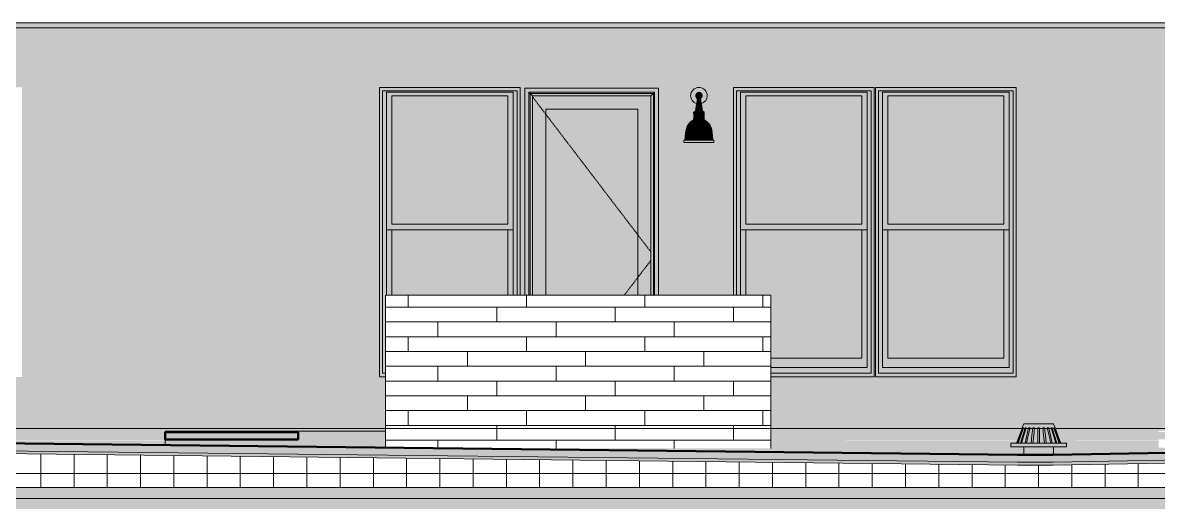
# Model space of a CAD drawing. Header units: inches. Extents: x 1701 to 6949, y -252 to 585.
# Drawn here: x 2176.9 to 2484.2, y -20 to 109.7 of the extents above; entities that cross this region are included whole.
import ezdxf

# ---------------------------------------------------------------- set-up
doc = ezdxf.new("R2010")
doc.units = ezdxf.units.IN
doc.header["$MEASUREMENT"] = 0
doc.linetypes.add('Dash 1_16_', pattern=[0.125, 0.0625, -0.0625])
doc.linetypes.add('Grid Line 1_2_', pattern=[0.875, 0.5, -0.125, 0.125, -0.125])
for name, color, linetype, lineweight in [('0-1', 7, 'Continuous', 5), ('A-CLNG-1', 13, 'Continuous', 5), ('A-CLNG-3', 13, 'Continuous', 9), ('A-DOOR-6', 31, 'Continuous', 9), ('A-DOOR-7', 31, 'Dash 1_16_', 9), ('A-DOOR-FRAM', 31, 'Continuous', 9), ('A-DOOR-GLAZ', 31, 'Continuous', 9), ('A-FLOR', 192, 'Continuous', 13), ('A-FLOR-1', 192, 'Continuous', 5), ('A-FLOR-2', 192, 'Continuous', 50), ('A-FLOR-3', 192, 'Continuous', 9), ('A-FLOR-LEVL-1', 51, 'Grid Line 1_2_', 9), ('A-FLOR-MCUT', 51, 'Continuous', 13), ('A-FLOR-PATT-1', 8, 'Continuous', 9), ('A-GLAZ-1', 151, 'Continuous', 9), ('A-WALL-7', 113, 'Continuous', 9), ('A-WALL-PATT-3', 111, 'Continuous', 9), ('E-LITE-EQPM', 33, 'Continuous', 9), ('M-EQPM', 50, 'Continuous', 9)]:
    doc.layers.add(name, color=color, linetype=linetype, lineweight=lineweight)

# ---------------------------------------------------------------- blocks, each defined once
blk = doc.blocks.new('CTR - 1st Phase -Stairs _ Elevators_rvt-1-SECTION _ CENTER LOOKING WEST')
at = {"layer": 'A-FLOR-LEVL-1'}
blk.add_line((1830.2, 0), (4168.71, 0), dxfattribs=at)
blk = doc.blocks.new('Door-Inswing-Andersen-400_Series-Single - 3_ 0-1_8_ x custom height - _1st _ 2nd floor-2652208-SECTION _ CENTER LOOKING WEST')
at = {"layer": 'A-DOOR-FRAM'}
for points in [[(3331.29, 36), (3331.33, 90.97), (3365.35, 90.97), (3365.35, 36), (3366.39, 36), (3366.39, 92), (3330.26, 92), (3330.26, 36), (3331.01, 36)], [(3365.01, 90.62), (3365.35, 90.97), (3331.29, 90.97), (3331.64, 90.62), (3364.91, 90.62)], [(3331.29, 36), (3331.64, 36), (3331.64, 90.62), (3331.29, 90.97), (3331.29, 42)], [(3360.11, 89.94), (3364.32, 89.94), (3365.01, 90.62), (3331.64, 90.62), (3332.32, 89.94), (3341.2, 89.94)], [(3332.32, 36), (3332.32, 89.94), (3331.64, 90.62), (3331.64, 36), (3331.75, 36)], [(3332.32, 36), (3335.89, 36), (3335.89, 86.37), (3360.76, 86.37), (3360.76, 36), (3364.32, 36), (3364.32, 89.94), (3332.32, 89.94), (3332.32, 42)], [(3365.01, 36), (3365.01, 90.62), (3364.32, 89.94), (3364.32, 36), (3364.9, 36)], [(3365.01, 36), (3365.35, 36), (3365.35, 90.97), (3365.01, 90.62), (3365.01, 42)]]:
    blk.add_hatch(color=256, dxfattribs=at).paths.add_polyline_path(points, flags=0)
at = {"layer": 'A-DOOR-GLAZ'}
blk.add_hatch(color=256, dxfattribs=at).paths.add_polyline_path([(3335.89, 36), (3360.76, 36), (3360.76, 86.37), (3335.89, 86.37), (3335.89, 42)], flags=0)
at = {"layer": 'A-DOOR-7'}
for p, q in [((3364.32, 47.74), (3332.32, 89.67)), ((3364.32, 45.45), (3357.11, 36))]:
    blk.add_line(p, q, dxfattribs=at)
at = {"layer": 'A-DOOR-FRAM'}
for p, q in [((3366.39, 92), (3330.26, 92)), ((3330.26, 92), (3330.26, 36)), ((3366.39, 92), (3330.26, 92)), ((3330.26, 92), (3330.26, 36)), ((3331.29, 36), (3331.29, 90.97)), ((3331.29, 90.97), (3365.35, 90.97)), ((3331.29, 36), (3331.29, 90.97)), ((3331.29, 90.97), (3365.35, 90.97)), ((3331.29, 90.97), (3331.64, 90.62)), ((3331.64, 90.62), (3332.32, 89.94)), ((3365.01, 90.62), (3331.64, 90.62)), ((3331.64, 90.62), (3331.64, 36)), ((3364.32, 89.94), (3332.32, 89.94)), ((3332.32, 89.94), (3332.32, 36)), ((3365.01, 90.62), (3364.32, 89.94)), ((3364.32, 36), (3364.32, 89.94)), ((3365.35, 90.97), (3365.01, 90.62)), ((3365.01, 36), (3365.01, 90.62)), ((3365.35, 36), (3365.35, 90.97)), ((3365.35, 36), (3365.35, 90.97)), ((3366.39, 36), (3366.39, 92)), ((3366.39, 36), (3366.39, 92)), ((3335.89, 86.37), (3360.76, 86.37)), ((3335.89, 36), (3335.89, 86.37)), ((3360.76, 86.37), (3360.76, 36))]:
    blk.add_line(p, q, dxfattribs=at)
blk = doc.blocks.new('Window-Double_Hung-Andersen-400_Series-Tilt_Wash - 1st Floor-V28-SECTION _ CENTER LOOKING WEST')
at = {"layer": 'A-GLAZ-1'}
for points in [[(2274.19, 13.94), (2275.12, 13.94), (2275.12, 36), (2275.37, 36), (2275.37, 91), (2309.65, 91), (2309.65, 36), (2311.52, 36), (2311.52, 92.25), (2273.5, 92.25), (2273.5, 13.94)], [(2308.21, 55.25), (2308.21, 90), (2276.81, 90), (2276.81, 55.25), (2295.59, 55.25)], [(2289.46, 36), (2308.21, 36), (2308.21, 53.75), (2276.81, 53.75), (2276.81, 36)]]:
    blk.add_hatch(color=256, dxfattribs=at).paths.add_polyline_path(points, flags=0)
h = blk.add_hatch(color=256, dxfattribs=at)
h.paths.add_polyline_path([(2308.21, 53.75), (2309.65, 53.77), (2309.65, 91), (2275.37, 90.99), (2275.37, 53.75), (2308.13, 53.75)], flags=0)
h.paths.add_polyline_path([(2295.59, 55.25), (2276.81, 55.25), (2276.81, 90), (2308.21, 90), (2308.21, 55.25)], flags=0)
h = blk.add_hatch(color=256, dxfattribs=at)
h.paths.add_polyline_path([(2308.21, 36), (2309.65, 36), (2309.65, 53.75), (2308.21, 53.75), (2308.21, 42)], flags=0)
h.paths.add_polyline_path([(2276.81, 36), (2276.81, 53.75), (2275.37, 53.75), (2275.37, 36), (2275.89, 36)], flags=0)
for p, q in [((2311.52, 92.25), (2273.5, 92.25)), ((2273.5, 92.25), (2273.5, 13.94)), ((2273.5, 13.94), (2273.5, 92.25)), ((2311.52, 92.25), (2273.5, 92.25)), ((2311.52, 36), (2311.52, 92.25)), ((2311.52, 36), (2311.52, 92.25)), ((2274.31, 91.31), (2274.31, 14.97)), ((2274.31, 91.31), (2310.71, 91.31)), ((2275.37, 36), (2275.37, 91)), ((2275.37, 91), (2309.65, 91)), ((2276.81, 55.25), (2276.81, 90)), ((2276.81, 90), (2308.21, 90)), ((2308.21, 90), (2308.21, 55.25)), ((2309.65, 91), (2309.65, 36)), ((2310.71, 91.31), (2310.71, 36)), ((2275.37, 53.75), (2309.65, 53.75)), ((2308.21, 55.25), (2276.81, 55.25)), ((2276.81, 36), (2276.81, 53.75)), ((2308.21, 53.75), (2308.21, 36)), ((2273.5, 13.94), (2275.12, 13.94)), ((2273.5, 13.94), (2275.12, 13.94)), ((2275.12, 14.97), (2274.31, 14.97))]:
    blk.add_line(p, q, dxfattribs=at)
blk = doc.blocks.new('Window-Double_Hung-Andersen-400_Series-Tilt_Wash - 1st Floor-V30-SECTION _ CENTER LOOKING WEST')
at = {"layer": 'A-GLAZ-1'}
for points in [[(2396.14, 13.94), (2407.34, 13.94), (2407.34, 92.25), (2369.31, 92.25), (2369.31, 36), (2371.19, 36), (2371.19, 91), (2405.46, 91), (2405.46, 16.44), (2379.37, 16.4), (2379.38, 13.94)], [(2396.14, 55.25), (2404.02, 55.25), (2404.02, 90), (2372.62, 90), (2372.62, 55.25)], [(2379.37, 19), (2404.02, 19), (2404.02, 53.75), (2372.62, 53.75), (2372.62, 36), (2379.37, 36), (2379.37, 24.48)]]:
    blk.add_hatch(color=256, dxfattribs=at).paths.add_polyline_path(points, flags=0)
h = blk.add_hatch(color=256, dxfattribs=at)
h.paths.add_polyline_path([(2403.94, 53.75), (2405.46, 53.77), (2405.46, 91), (2371.19, 90.99), (2371.19, 53.75), (2396.14, 53.75)], flags=0)
h.paths.add_polyline_path([(2372.62, 55.25), (2372.62, 90), (2404.02, 90), (2404.02, 55.25), (2396.14, 55.25)], flags=0)
h = blk.add_hatch(color=256, dxfattribs=at)
h.paths.add_polyline_path([(2405.46, 16.44), (2405.46, 53.75), (2404.02, 53.75), (2404.02, 19), (2379.37, 19), (2379.38, 16.44), (2404.52, 16.44)], flags=0)
h.paths.add_polyline_path([(2371.19, 36), (2372.62, 36), (2372.62, 53.75), (2371.19, 53.75), (2371.19, 42)], flags=0)
for p, q in [((2407.34, 92.25), (2369.31, 92.25)), ((2369.31, 92.25), (2369.31, 36)), ((2369.31, 36), (2369.31, 92.25)), ((2407.34, 92.25), (2369.31, 92.25)), ((2407.34, 13.94), (2407.34, 92.25)), ((2407.34, 13.94), (2407.34, 92.25)), ((2370.12, 91.31), (2370.12, 36)), ((2370.12, 91.31), (2406.52, 91.31)), ((2371.19, 36), (2371.19, 91)), ((2371.19, 91), (2405.46, 91)), ((2372.62, 55.25), (2372.62, 90)), ((2372.62, 90), (2404.02, 90)), ((2404.02, 90), (2404.02, 55.25)), ((2405.46, 91), (2405.46, 16.44)), ((2406.52, 91.31), (2406.52, 14.97)), ((2371.19, 53.75), (2405.46, 53.75)), ((2404.02, 55.25), (2372.62, 55.25)), ((2372.62, 36), (2372.62, 53.75)), ((2404.02, 53.75), (2404.02, 19)), ((2404.02, 19), (2379.38, 19)), ((2405.46, 16.44), (2379.38, 16.44)), ((2406.52, 14.97), (2379.38, 14.97)), ((2379.38, 13.94), (2407.34, 13.94)), ((2379.38, 13.94), (2407.34, 13.94))]:
    blk.add_line(p, q, dxfattribs=at)
blk = doc.blocks.new('Window-Double_Hung-Andersen-400_Series-Tilt_Wash - 1st Floor-V29-SECTION _ CENTER LOOKING WEST')
at = {"layer": 'A-GLAZ-1'}
h = blk.add_hatch(color=256, dxfattribs=at)
h.paths.add_polyline_path([(2140.6, 13.94), (2176.75, 13.94), (2176.75, 92.25), (2138.72, 92.25), (2138.72, 13.94), (2139.41, 13.94)], flags=0)
h.paths.add_polyline_path([(2148.06, 16.44), (2140.6, 16.44), (2140.6, 91), (2174.87, 91), (2174.87, 16.44), (2161.52, 16.44)], flags=0)
h = blk.add_hatch(color=256, dxfattribs=at)
h.paths.add_polyline_path([(2173.36, 53.75), (2174.87, 53.77), (2174.87, 91), (2140.6, 90.99), (2140.6, 53.75), (2161.52, 53.75)], flags=0)
h.paths.add_polyline_path([(2142.04, 55.25), (2142.04, 90), (2173.44, 90), (2173.44, 55.25), (2161.52, 55.25)], flags=0)
for points in [[(2173.44, 55.25), (2173.44, 90), (2142.04, 90), (2142.04, 55.25), (2161.52, 55.25)], [(2174.09, 16.44), (2174.87, 16.44), (2174.87, 53.75), (2173.44, 53.75), (2173.44, 19), (2142.04, 19), (2142.04, 53.75), (2140.6, 53.75), (2140.6, 16.44), (2169.9, 16.44)], [(2144.76, 19), (2173.44, 19), (2173.44, 53.75), (2142.04, 53.75), (2142.04, 19)]]:
    blk.add_hatch(color=256, dxfattribs=at).paths.add_polyline_path(points, flags=0)
for p, q in [((2176.75, 92.25), (2138.72, 92.25)), ((2138.72, 92.25), (2138.72, 13.94)), ((2138.72, 13.94), (2138.72, 92.25)), ((2176.75, 92.25), (2138.72, 92.25)), ((2176.75, 13.94), (2176.75, 92.25)), ((2176.75, 13.94), (2176.75, 92.25)), ((2139.54, 91.31), (2139.54, 14.97)), ((2139.54, 91.31), (2175.94, 91.31)), ((2140.6, 16.44), (2140.6, 91)), ((2140.6, 91), (2174.87, 91)), ((2142.04, 55.25), (2142.04, 90)), ((2142.04, 90), (2173.44, 90)), ((2173.44, 90), (2173.44, 55.25)), ((2174.87, 91), (2174.87, 16.44)), ((2175.94, 91.31), (2175.94, 14.97)), ((2140.6, 53.75), (2174.87, 53.75)), ((2173.44, 55.25), (2142.04, 55.25)), ((2142.04, 19), (2142.04, 53.75)), ((2173.44, 53.75), (2173.44, 19)), ((2173.44, 19), (2142.04, 19)), ((2174.87, 16.44), (2140.6, 16.44)), ((2138.72, 13.94), (2176.75, 13.94)), ((2138.72, 13.94), (2176.75, 13.94)), ((2175.94, 14.97), (2139.54, 14.97))]:
    blk.add_line(p, q, dxfattribs=at)
blk = doc.blocks.new('VISA-OW2400-02-SASS - OW2400-L30K-MVOLT-V39-SECTION _ CENTER LOOKING WEST')
at = {"layer": 'E-LITE-EQPM'}
h = blk.add_hatch(color=256, dxfattribs=at)
h.paths.add_polyline_path([(3377.93, 87.83), (3378.46, 88.05), (3378.93, 88.41), (3379.28, 88.88), (3379.51, 89.42), (3379.59, 90), (3379.51, 90.58), (3379.28, 91.13), (3378.93, 91.59), (3378.46, 91.95), (3377.92, 92.17), (3377.34, 92.25), (3376.75, 92.17), (3376.21, 91.95), (3375.75, 91.59), (3375.39, 91.13), (3375.16, 90.58), (3375.09, 90), (3375.16, 89.42), (3375.39, 88.88), (3375.75, 88.41), (3376.21, 88.05), (3376.74, 87.83), (3376.95, 89.24), (3376.61, 89.55), (3376.57, 89.68), (3376.55, 89.69), (3376.51, 90.09), (3376.6, 90.32), (3376.61, 90.39), (3376.62, 90.44), (3376.92, 90.73), (3377.02, 90.75), (3377.18, 90.85), (3377.19, 90.79), (3377.25, 90.77), (3377.34, 90.71), (3377.4, 90.77), (3377.35, 90.79), (3377.43, 90.85), (3377.67, 90.71), (3377.59, 90.83), (3377.75, 90.75), (3377.89, 90.65), (3378.05, 90.46), (3378.16, 90.19), (3378.17, 90.02), (3378.1, 89.66), (3378.04, 89.63), (3377.95, 89.41), (3377.88, 89.35), (3377.7, 89.22), (3377.92, 87.89)], flags=0)
h.paths.add_polyline_path([(3377.34, 90.77), (3377.24, 90.79), (3377.27, 90.87), (3377.34, 90.77)], flags=0)
for points in [[(3376.44, 85.93), (3377.34, 85.93), (3377.34, 89.22), (3376.97, 89.22), (3376.47, 86.11)], [(3377.63, 89.22), (3377.7, 89.22), (3378.02, 89.53), (3378.06, 89.67), (3378.1, 89.67), (3378.17, 89.82), (3378.17, 90.02), (3378.16, 90.19), (3378.02, 90.5), (3377.89, 90.65), (3377.67, 90.8), (3377.59, 90.81), (3377.59, 90.75), (3377.38, 90.84), (3377.34, 90.77), (3377.43, 90.77), (3377.34, 90.67), (3377.34, 89.22), (3377.61, 89.22)], [(3377.43, 85.93), (3378.24, 85.93), (3377.67, 89.22), (3377.34, 89.22), (3377.34, 85.93)], [(3375, 80.85), (3377.34, 80.85), (3377.34, 83.41), (3375.89, 83.41), (3375, 82.8), (3374.29, 81.93), (3373.94, 80.85), (3374.95, 80.85)], [(3377.15, 85.29), (3377.34, 85.29), (3377.33, 85.54), (3375.89, 85.54), (3375.89, 85.29), (3377.06, 85.29)], [(3376.05, 83.41), (3377.34, 83.41), (3377.32, 83.66), (3375.89, 83.66), (3375.89, 83.41), (3376.03, 83.41)], [(3376.08, 83.72), (3377.34, 83.72), (3377.34, 85.22), (3375.95, 85.22), (3375.98, 83.72), (3376.05, 83.72)], [(3375.98, 85.54), (3377.34, 85.54), (3377.33, 85.65), (3377.34, 85.67), (3377.33, 85.7), (3376.34, 85.67), (3376.33, 85.65), (3376.05, 85.62)], [(3376.99, 85.22), (3377.34, 85.22), (3377.32, 85.29), (3376.08, 85.29), (3376.14, 85.22), (3376.97, 85.22)], [(3377.01, 83.66), (3377.34, 83.67), (3377.34, 83.72), (3376.14, 83.72), (3376.14, 83.66), (3376.99, 83.66)], [(3376.45, 85.74), (3376.56, 85.73), (3376.59, 85.71), (3376.78, 85.72), (3376.99, 85.72), (3377.17, 85.7), (3377.34, 85.73), (3377.34, 85.93), (3376.44, 85.93), (3376.39, 85.81), (3376.47, 85.81)], [(3377.81, 85.7), (3378.09, 85.72), (3378.12, 85.75), (3378.24, 85.74), (3378.22, 85.77), (3378.24, 85.8), (3378.33, 85.78), (3378.33, 85.8), (3378.24, 85.93), (3377.34, 85.93), (3377.34, 85.7), (3377.72, 85.71), (3377.81, 85.7)], [(3378.03, 85.54), (3378.69, 85.54), (3378.59, 85.64), (3377.34, 85.7), (3377.34, 85.67), (3377.34, 85.65), (3377.34, 85.54), (3377.94, 85.54)], [(3378.63, 85.29), (3378.79, 85.29), (3378.79, 85.54), (3377.34, 85.54), (3377.35, 85.29), (3378.59, 85.29)], [(3378.03, 85.22), (3378.53, 85.22), (3378.59, 85.29), (3377.34, 85.29), (3377.34, 85.22), (3377.97, 85.22)], [(3378.59, 83.72), (3378.72, 83.72), (3378.72, 85.22), (3377.34, 85.22), (3377.34, 83.72), (3378.54, 83.72)], [(3377.34, 83.66), (3378.59, 83.66), (3378.52, 83.72), (3377.34, 83.72)], [(3378.73, 83.41), (3378.79, 83.41), (3378.79, 83.66), (3377.34, 83.66), (3377.34, 83.41), (3378.69, 83.41)], [(3380.4, 80.85), (3380.73, 80.85), (3380.32, 82.01), (3379.53, 82.91), (3378.73, 83.41), (3377.34, 83.41), (3377.34, 80.85), (3380.38, 80.85)], [(3373.59, 77.98), (3377.34, 77.98), (3377.34, 80.85), (3373.94, 80.85), (3373.64, 79.24), (3373.59, 78.32)], [(3378.41, 77.98), (3381.09, 77.98), (3381.06, 78.79), (3380.98, 79.6), (3380.7, 80.85), (3377.34, 80.85), (3377.34, 77.98), (3378.36, 77.98)], [(3376.2, 77.38), (3377.34, 77.38), (3377.34, 77.98), (3373.34, 77.98), (3373.34, 77.38), (3376.03, 77.38)], [(3379.82, 77.38), (3381.33, 77.38), (3381.33, 77.98), (3377.34, 77.98), (3377.34, 77.38), (3379.78, 77.38)]]:
    blk.add_hatch(color=256, dxfattribs=at).paths.add_polyline_path(points, flags=0)
h = blk.add_hatch(color=256, dxfattribs=at)
h.paths.add_polyline_path([(3377.34, 89.22), (3377.34, 90.71), (3377.18, 90.79), (3377.15, 90.79), (3377.15, 90.84), (3377.03, 90.79), (3376.99, 90.79), (3376.6, 90.41), (3376.6, 90.32), (3376.53, 90.2), (3376.51, 89.97), (3376.57, 89.68), (3376.61, 89.65), (3376.61, 89.54), (3376.97, 89.22), (3377.25, 89.22)], flags=0)
h.paths.add_polyline_path([(3377.34, 90.77), (3377.27, 90.87), (3377.24, 90.79), (3377.33, 90.77)], flags=0)
for p, q in [((3376.91, 89.22), (3376.39, 85.93)), ((3377.34, 89.22), (3376.97, 89.22)), ((3377.7, 89.22), (3377.34, 89.22)), ((3378.28, 85.93), (3377.76, 89.22)), ((3375.89, 85.54), (3375.89, 85.29)), ((3377.34, 85.54), (3375.89, 85.54)), ((3375.89, 85.29), (3375.95, 85.22)), ((3377.34, 85.29), (3375.89, 85.29)), ((3375.95, 83.72), (3375.89, 83.66)), ((3375.89, 83.66), (3375.89, 83.41)), ((3377.34, 83.66), (3375.89, 83.66)), ((3377.34, 83.41), (3375.89, 83.41)), ((3375.95, 85.22), (3375.95, 83.72)), ((3377.34, 85.22), (3375.95, 85.22)), ((3377.34, 83.72), (3375.95, 83.72)), ((3377.34, 85.7), (3376.22, 85.7)), ((3376.39, 85.7), (3376.65, 85.7)), ((3377.34, 85.93), (3376.44, 85.93)), ((3378.24, 85.93), (3377.34, 85.93)), ((3378.45, 85.7), (3377.34, 85.7)), ((3378.79, 85.54), (3377.34, 85.54)), ((3378.79, 85.29), (3377.34, 85.29)), ((3378.72, 85.22), (3377.34, 85.22)), ((3378.72, 83.72), (3377.34, 83.72)), ((3378.79, 83.66), (3377.34, 83.66)), ((3378.79, 83.41), (3377.34, 83.41)), ((3378.02, 85.7), (3378.45, 85.7)), ((3378.72, 85.22), (3378.79, 85.29)), ((3378.72, 83.72), (3378.72, 85.22)), ((3378.79, 83.66), (3378.72, 83.72)), ((3378.79, 85.29), (3378.79, 85.54)), ((3378.79, 83.41), (3378.79, 83.66)), ((3373.28, 77.98), (3373.28, 77.38)), ((3373.34, 77.98), (3377.34, 77.98)), ((3377.34, 77.38), (3373.34, 77.38)), ((3377.34, 77.98), (3381.33, 77.98)), ((3381.33, 77.38), (3377.34, 77.38)), ((3381.39, 77.38), (3381.39, 77.98))]:
    blk.add_line(p, q, dxfattribs=at)
at = {"layer": 'E-LITE-EQPM', "flags": 128}
for points in [[(3376.91, 89.22), (3376.88, 89.24), (3376.85, 89.26), (3376.82, 89.29), (3376.8, 89.31), (3376.77, 89.34), (3376.74, 89.36), (3376.72, 89.39), (3376.69, 89.42), (3376.67, 89.45), (3376.65, 89.48), (3376.63, 89.51), (3376.61, 89.54), (3376.59, 89.57), (3376.57, 89.6), (3376.56, 89.64), (3376.55, 89.67), (3376.53, 89.71), (3376.52, 89.74), (3376.51, 89.78), (3376.5, 89.81), (3376.5, 89.85), (3376.49, 89.89), (3376.49, 89.92), (3376.49, 89.96), (3376.48, 90), (3376.49, 90.03), (3376.49, 90.07), (3376.49, 90.11), (3376.5, 90.14), (3376.5, 90.18), (3376.51, 90.22), (3376.52, 90.25), (3376.53, 90.29), (3376.54, 90.32), (3376.56, 90.36), (3376.57, 90.39), (3376.59, 90.42), (3376.6, 90.46), (3376.62, 90.49), (3376.64, 90.52), (3376.66, 90.55), (3376.69, 90.58), (3376.71, 90.61), (3376.74, 90.63), (3376.76, 90.66), (3376.79, 90.68), (3376.82, 90.71), (3376.84, 90.73), (3376.87, 90.75), (3376.9, 90.77), (3376.94, 90.79), (3376.97, 90.81), (3377, 90.83), (3377.03, 90.84), (3377.07, 90.86), (3377.1, 90.87), (3377.14, 90.88), (3377.17, 90.89), (3377.21, 90.9), (3377.25, 90.91), (3377.28, 90.91), (3377.32, 90.92), (3377.34, 90.92)], [(3377.34, 90.92), (3377.37, 90.92), (3377.41, 90.91), (3377.45, 90.91), (3377.48, 90.9), (3377.52, 90.89), (3377.55, 90.88), (3377.59, 90.87), (3377.62, 90.85), (3377.66, 90.84), (3377.69, 90.82), (3377.72, 90.8), (3377.75, 90.78), (3377.78, 90.76), (3377.81, 90.74), (3377.84, 90.72), (3377.87, 90.7), (3377.9, 90.67), (3377.92, 90.65), (3377.95, 90.62), (3377.97, 90.59), (3378, 90.56), (3378.02, 90.53), (3378.04, 90.5), (3378.06, 90.47), (3378.08, 90.44), (3378.09, 90.41), (3378.11, 90.37), (3378.12, 90.34), (3378.14, 90.3), (3378.15, 90.27), (3378.16, 90.23), (3378.17, 90.2), (3378.17, 90.16), (3378.18, 90.12), (3378.18, 90.09), (3378.19, 90.05), (3378.19, 90.01), (3378.19, 89.98), (3378.19, 89.94), (3378.18, 89.9), (3378.18, 89.87), (3378.17, 89.83), (3378.16, 89.79), (3378.16, 89.76), (3378.14, 89.72), (3378.13, 89.69), (3378.12, 89.65), (3378.11, 89.62), (3378.09, 89.59), (3378.07, 89.55), (3378.05, 89.52), (3378.03, 89.49), (3378.01, 89.46), (3377.99, 89.43), (3377.97, 89.4), (3377.94, 89.38), (3377.92, 89.35), (3377.89, 89.32), (3377.86, 89.3), (3377.83, 89.28), (3377.8, 89.25), (3377.77, 89.23), (3377.76, 89.22)], [(3373.89, 80.85), (3373.92, 80.99), (3373.95, 81.12), (3373.99, 81.26), (3374.04, 81.4), (3374.09, 81.53), (3374.15, 81.66), (3374.21, 81.79), (3374.28, 81.91), (3374.35, 82.04), (3374.43, 82.16), (3374.51, 82.28), (3374.6, 82.39), (3374.69, 82.5), (3374.78, 82.61), (3374.88, 82.71), (3374.99, 82.81), (3375.09, 82.9), (3375.21, 82.99), (3375.32, 83.08), (3375.44, 83.16), (3375.56, 83.23), (3375.68, 83.3), (3375.81, 83.37), (3375.89, 83.41)], [(3375.89, 85.54), (3375.9, 85.56), (3375.91, 85.57), (3375.92, 85.58), (3375.94, 85.59), (3375.95, 85.61), (3375.97, 85.62), (3375.98, 85.63), (3376, 85.64), (3376.01, 85.65), (3376.03, 85.66), (3376.04, 85.66), (3376.06, 85.67), (3376.08, 85.68), (3376.09, 85.68), (3376.11, 85.69), (3376.13, 85.69), (3376.15, 85.7), (3376.16, 85.7), (3376.17, 85.7)], [(3376.17, 85.7), (3376.17, 85.7), (3376.18, 85.7), (3376.19, 85.7), (3376.2, 85.71), (3376.21, 85.71), (3376.22, 85.71), (3376.23, 85.71), (3376.24, 85.71), (3376.25, 85.72), (3376.25, 85.72), (3376.26, 85.72), (3376.27, 85.73), (3376.28, 85.73), (3376.29, 85.74), (3376.29, 85.74), (3376.3, 85.75), (3376.31, 85.75), (3376.31, 85.76), (3376.32, 85.76), (3376.33, 85.77), (3376.33, 85.78), (3376.34, 85.78), (3376.34, 85.79), (3376.35, 85.8), (3376.36, 85.81), (3376.36, 85.81), (3376.36, 85.82), (3376.37, 85.83), (3376.37, 85.84), (3376.38, 85.85), (3376.38, 85.85), (3376.38, 85.86), (3376.38, 85.87), (3376.39, 85.88), (3376.39, 85.89), (3376.39, 85.9), (3376.39, 85.91), (3376.39, 85.92), (3376.39, 85.93), (3376.39, 85.93)], [(3378.28, 85.93), (3378.28, 85.92), (3378.28, 85.91), (3378.28, 85.9), (3378.28, 85.89), (3378.29, 85.88), (3378.29, 85.87), (3378.29, 85.87), (3378.29, 85.86), (3378.3, 85.85), (3378.3, 85.84), (3378.3, 85.83), (3378.31, 85.82), (3378.31, 85.82), (3378.32, 85.81), (3378.32, 85.8), (3378.33, 85.79), (3378.33, 85.79), (3378.34, 85.78), (3378.34, 85.77), (3378.35, 85.77), (3378.36, 85.76), (3378.36, 85.75), (3378.37, 85.75), (3378.38, 85.74), (3378.39, 85.74), (3378.39, 85.73), (3378.4, 85.73), (3378.41, 85.72), (3378.42, 85.72), (3378.43, 85.72), (3378.43, 85.71), (3378.44, 85.71), (3378.45, 85.71), (3378.46, 85.71), (3378.47, 85.71), (3378.48, 85.7), (3378.49, 85.7), (3378.5, 85.7), (3378.5, 85.7), (3378.51, 85.7)], [(3378.51, 85.7), (3378.52, 85.7), (3378.54, 85.69), (3378.56, 85.69), (3378.58, 85.68), (3378.59, 85.68), (3378.61, 85.67), (3378.63, 85.66), (3378.64, 85.66), (3378.66, 85.65), (3378.68, 85.64), (3378.69, 85.63), (3378.71, 85.62), (3378.72, 85.61), (3378.73, 85.59), (3378.75, 85.58), (3378.76, 85.57), (3378.77, 85.56), (3378.78, 85.54), (3378.79, 85.54)], [(3378.79, 83.41), (3378.91, 83.34), (3379.04, 83.28), (3379.16, 83.2), (3379.28, 83.12), (3379.4, 83.04), (3379.51, 82.95), (3379.62, 82.86), (3379.73, 82.77), (3379.83, 82.67), (3379.93, 82.56), (3380.02, 82.45), (3380.11, 82.34), (3380.2, 82.23), (3380.28, 82.11), (3380.35, 81.99), (3380.42, 81.86), (3380.49, 81.74), (3380.55, 81.61), (3380.6, 81.47), (3380.65, 81.34), (3380.7, 81.2), (3380.74, 81.07), (3380.77, 80.93), (3380.79, 80.85)], [(3373.53, 77.98), (3373.59, 78.83), (3373.69, 79.68), (3373.83, 80.52), (3373.89, 80.85)], [(3380.79, 80.85), (3380.93, 80), (3381.04, 79.16), (3381.12, 78.3), (3381.14, 77.98)]]:
    blk.add_lwpolyline(points, dxfattribs=at)
at = {"layer": 'E-LITE-EQPM'}
for start, end in [(360, 180), (180, 254.7454), (285.2546, 360)]:
    blk.add_arc((3377.34, 90), 2.25, start, end, dxfattribs=at)
blk = doc.blocks.new('22142613 - Roof Drains - Type A - 15_ Strainer - 8_ Drain-V44-SECTION _ CENTER LOOKING WEST')
at = {"layer": 'M-EQPM'}
h = blk.add_hatch(color=256, dxfattribs=at)
h.paths.add_polyline_path([(2456.86, -1.93), (2457.61, -4), (2457.85, -4), (2457.06, -1.93), (2456.87, -1.93)], flags=0)
h.paths.add_polyline_path([(2456.86, -1.93), (2456.86, -1.93), (2457.06, -1.93)], flags=0)
h.paths.add_polyline_path([(2456.12, -4), (2456.51, -4), (2455.27, 0.13), (2455.53, 0.13), (2456.81, -4), (2457.45, -4), (2455.98, 0.13), (2456.11, 0.13), (2456.86, -1.93), (2457.06, -1.93), (2455.8, 1.25), (2447.86, 1.25), (2445.87, -4), (2446.12, -3.97), (2447.61, 0.13), (2447.77, 0.13), (2446.27, -4), (2446.91, -4), (2448.19, 0.13), (2448.49, 0.13), (2447.21, -4), (2448.19, -4), (2449.11, 0.13), (2449.52, 0.13), (2448.59, -4), (2449.8, -4), (2450.29, 0.13), (2450.77, 0.13), (2450.28, -4), (2451.61, -4), (2451.61, 0.13), (2452.11, 0.13), (2452.11, -4), (2453.44, -3.97), (2452.99, 0.13), (2453.43, 0.13), (2453.92, -4), (2455.13, -4), (2454.2, 0.13), (2454.61, 0.13), (2455.54, -4), (2456.05, -4)], flags=0)
for points in [[(2446.25, -4), (2446.27, -4), (2447.74, 0.13), (2447.61, 0.13), (2446.14, -4)], [(2446.91, -4), (2447.21, -4), (2448.49, 0.13), (2448.19, 0.13), (2446.95, -3.88)], [(2448.59, -4), (2449.52, 0.13), (2449.11, 0.13), (2448.19, -4)], [(2450.05, -4), (2450.28, -3.97), (2450.73, 0.13), (2450.29, 0.13), (2449.8, -4)], [(2453.68, -4), (2453.92, -4), (2453.43, 0.13), (2452.96, 0.13), (2453.44, -4)], [(2455.54, -4), (2454.61, 0.13), (2454.2, 0.13), (2455.13, -4)], [(2456.51, -4), (2456.81, -4), (2455.53, 0.13), (2455.23, 0.13), (2456.29, -3.29)], [(2457.61, -4), (2456.11, 0.13), (2455.95, 0.13), (2457.47, -4)], [(2446.2, -5), (2459.36, -5), (2459.36, -4), (2444.36, -4), (2444.36, -5), (2446.14, -5)], [(2445.86, -4), (2445.87, -4), (2445.87, -3.98)], [(2447.86, -7.18), (2455.86, -7.18), (2455.86, -5), (2447.86, -5), (2447.86, -5.43)]]:
    blk.add_hatch(color=256, dxfattribs=at).paths.add_polyline_path(points, flags=0)
for p, q in [((2447.86, 1.25), (2447.43, 0.13)), ((2447.44, 0.13), (2447.43, 0.13)), ((2447.43, 0.13), (2447.45, 0.13)), ((2447.61, 0.13), (2447.77, 0.13)), ((2447.86, 1.25), (2455.86, 1.25)), ((2448.19, 0.13), (2448.49, 0.13)), ((2449.11, 0.13), (2449.52, 0.13)), ((2450.29, 0.13), (2450.77, 0.13)), ((2451.61, 0.13), (2452.11, 0.13)), ((2452.96, 0.13), (2453.43, 0.13)), ((2454.2, 0.13), (2454.61, 0.13)), ((2455.23, 0.13), (2455.53, 0.13)), ((2456.29, 0.13), (2455.86, 1.25)), ((2455.95, 0.13), (2456.11, 0.13)), ((2456.27, 0.13), (2456.29, 0.13)), ((2456.29, 0.13), (2456.28, 0.13)), ((2444.36, -4), (2444.36, -5)), ((2444.36, -4), (2459.36, -4)), ((2459.36, -5), (2444.36, -5)), ((2447.86, -5), (2447.86, -7.18)), ((2455.86, -7.18), (2455.86, -5)), ((2459.36, -5), (2459.36, -4))]:
    blk.add_line(p, q, dxfattribs=at)
at = {"layer": 'M-EQPM', "flags": 128}
for points in [[(2445.86, -4), (2446.65, -1.93), (2447.44, 0.13)], [(2447.45, 0.13), (2446.66, -1.93), (2445.87, -4)], [(2446.11, -4), (2446.86, -1.93), (2447.61, 0.13)], [(2447.77, 0.13), (2447.02, -1.93), (2446.27, -4)], [(2446.91, -4), (2447.55, -1.93), (2448.19, 0.13)], [(2448.49, 0.13), (2447.85, -1.93), (2447.21, -4)], [(2448.19, -4), (2448.65, -1.93), (2449.11, 0.13)], [(2449.52, 0.13), (2449.06, -1.93), (2448.59, -4)], [(2449.8, -4), (2450.05, -1.93), (2450.29, 0.13)], [(2450.77, 0.13), (2450.52, -1.93), (2450.28, -4)], [(2451.61, -4), (2451.61, -1.93), (2451.61, 0.13)], [(2452.11, 0.13), (2452.11, -1.93), (2452.11, -4)], [(2453.44, -4), (2453.2, -1.93), (2452.96, 0.13)], [(2453.43, 0.13), (2453.68, -1.93), (2453.92, -4)], [(2455.13, -4), (2454.66, -1.93), (2454.2, 0.13)], [(2454.61, 0.13), (2455.07, -1.93), (2455.54, -4)], [(2456.51, -4), (2455.87, -1.93), (2455.23, 0.13)], [(2455.53, 0.13), (2456.17, -1.93), (2456.81, -4)], [(2457.45, -4), (2456.7, -1.93), (2455.95, 0.13)], [(2456.11, 0.13), (2456.86, -1.93), (2457.61, -4)], [(2457.85, -4), (2457.06, -1.93), (2456.27, 0.13)], [(2456.28, 0.13), (2457.07, -1.93), (2457.86, -4)]]:
    blk.add_lwpolyline(points, dxfattribs=at)

msp = doc.modelspace()

# ---------------------------------------------------------------- hatches: boundary and pattern name
at = {"layer": 'A-CLNG-1'}
msp.add_hatch(color=256, dxfattribs=at).paths.add_polyline_path([(3368.13, 108.37), (3401.3, 108.37), (3401.3, 109.75), (2068.17, 109.75), (2068.17, 108.37), (3334.61, 108.37)], flags=0)
at = {"layer": 'A-FLOR'}
h = msp.add_hatch(color=256, dxfattribs=at)
h.paths.add_polyline_path([(2520.32, -3), (2520.32, -1), (2484.32, -1), (2484.32, -3)], flags=0)
h.paths.add_polyline_path([(2215.52, -3), (2251.52, -3), (2251.52, -1), (2215.52, -1), (2215.52, -2.96)], flags=0)
h.paths.add_polyline_path([(3019.52, -3), (3019.52, -1), (2983.52, -1), (2983.52, -3), (2999.44, -3)], flags=0)
h.paths.add_polyline_path([(2772.32, -3), (2808.32, -3), (2808.32, -1), (2772.32, -1), (2772.32, -1.93)], flags=0)
at = {"layer": 'A-FLOR-1'}
msp.add_hatch(color=256, dxfattribs=at).paths.add_polyline_path([(2275.12, -5.24), (2275.12, -0.75), (2215.52, -0.75), (2215.52, -1), (2251.52, -1), (2251.52, -3), (2215.52, -3), (2215.52, -4.57), (2274.69, -5.24)], flags=0)
at = {"layer": 'A-FLOR-PATT-1'}
h = msp.add_hatch(dxfattribs=at)
h.set_pattern_fill('FP_13', color=256, style=0, pattern_type=2)
h.set_pattern_definition([(0, (3261.815, 68.768), (24, 24), [24, -24]), (0, (3261.815, 77.768), (24, 24), [24, -24]), (0, (3261.815, 86.768), (24, 24), [24, -24]), (90, (3264.815, 89.768), (-24, 24), [24, -24]), (90, (3273.815, 89.768), (-24, 24), [24, -24]), (90, (3282.815, 89.768), (-24, 24), [24, -24])])
h.paths.add_polyline_path([(2923.69, -9.18), (2940.79, -9.14), (3401.3, -5.27), (3401.3, -3.27), (2932.41, -7.18), (2923.69, -7.18), (2670.05, -3.25), (2454.79, -7.18), (2446.12, -7.18), (2096.82, -3.25), (1933.32, -3.25), (1933.32, -5.25), (2099.32, -5.25), (2446.41, -9.18), (2455.78, -9.18), (2670.05, -5.25), (2915.65, -9.06)], flags=0)
h = msp.add_hatch(dxfattribs=at)
h.set_pattern_fill('FP_3', color=256, style=0, pattern_type=2)
h.set_pattern_definition([(0, (3261.815, 68.768), (0, 4.798), []), (315, (3261.815, 68.768), (4.798427, 0), [6.786, -6.786]), (45, (3261.815, 68.768), (4.798427, 0), [6.786, -6.786])])
h.paths.add_polyline_path([(2928.58, -9.93), (2940.79, -9.89), (3402.8, -6), (3402.8, -5.26), (2931.08, -9.18), (2923.69, -9.18), (2670.05, -5.25), (2453.86, -9.18), (2446.14, -9.18), (2096.82, -5.25), (1933.32, -5.25), (1933.32, -6), (2099.32, -6), (2449.86, -9.93), (2455.78, -9.93), (2670.05, -6), (2924.03, -9.93), (2928.4, -9.93)], flags=0)
h = msp.add_hatch(dxfattribs=at)
h.set_pattern_fill('FP_15', color=256, style=0, pattern_type=2)
h.set_pattern_definition([(0, (3261.815, 68.768), (0, 9), []), (90, (3261.815, 68.768), (-9, 6e-16), [])])
h.paths.add_polyline_path([(2915.65, -16), (3403.8, -16), (3403.8, -6), (2932.41, -9.93), (2923.69, -9.93), (2670.05, -6), (2454.79, -9.93), (2446.14, -9.93), (2099.31, -6), (1933.32, -6), (1933.32, -16), (2898.89, -16)], flags=0)
h = msp.add_hatch(dxfattribs=at)
h.set_pattern_fill('FP_16', color=256, style=0, pattern_type=2)
h.set_pattern_definition([(0, (3261.815, -7.294), (15.36, 0.067), [1.267, -10.253, 1.267, -10.253, -61.44]), (0, (3261.815, -7.294), (15.36, 0.067), [-23.04, 1.267, -21.773, 1.267, -10.253, -26.88]), (0, (3261.815, -7.294), (15.36, 0.067), [-57.6, 1.267, -6.413, 1.267, -17.933]), (178.273, (3267.575, -7.261), (-11.006038677, 0.197781823), [0.634, -5.129, 0.634, -5.129, -30.734]), (178.273, (3267.575, -7.261), (-11.006038677, 0.197781823), [-11.525, 0.634, -10.891, 0.634, -5.129, -13.446]), (178.273, (3267.575, -7.261), (-11.006038677, 0.197781823), [-28.813, 0.634, -3.208, 0.634, -8.97]), (181.727, (3269.495, -7.127), (-4.35398116, -0.26533764), [0.634, -5.129, 0.634, -5.129, -30.734]), (181.727, (3269.495, -7.127), (-4.35398116, -0.26533764), [-11.525, 0.634, -10.891, 0.634, -5.129, -13.446]), (181.727, (3269.495, -7.127), (-4.35398116, -0.26533764), [-28.813, 0.634, -3.208, 0.634, -8.97])])
h.paths.add_polyline_path([(2446.41, -7.18), (2447.86, -7.18), (2447.86, -5), (2444.36, -5), (2444.36, -4), (2445.87, -3.98), (2446.11, -3.29), (2379.37, -3.29), (2379.37, -5.42), (2290.43, -5.42), (2446.14, -7.18)], flags=0)
h.paths.add_polyline_path([(2455.86, -7.18), (2551.97, -5.42), (2543.92, -5.42), (2543.92, -5.24), (2484.32, -5.24), (2484.32, -3.29), (2457.59, -3.29), (2457.86, -4), (2459.36, -4), (2459.36, -5), (2455.86, -5), (2455.86, -6)], flags=0)
h.paths.add_polyline_path([(2275.12, -5.24), (2275.12, -5.24), (2274.69, -5.24)], flags=0)
h.paths.add_polyline_path([(2215.52, -4.57), (2215.52, -3.29), (2103.16, -3.29), (2195.03, -4.34)], flags=0)
h.paths.add_polyline_path([(2452.11, -4), (2452.11, -3.29), (2451.61, -3.29), (2451.61, -4)], flags=0)
h.paths.add_polyline_path([(2648.17, -3.65), (2667.68, -3.29), (2648.17, -3.29)], flags=0)
h = msp.add_hatch(dxfattribs=at)
h.set_pattern_fill('FP_2', color=256, style=0, pattern_type=2)
h.set_pattern_definition([(0, (3261.815, 68.768), (15.36, 3.84), [1.267, -10.253, 1.267, -10.253, -61.44]), (0, (3261.815, 68.768), (15.36, 3.84), [-23.04, 1.267, -21.773, 1.267, -10.253, -26.88]), (0, (3261.815, 68.768), (15.36, 3.84), [-57.6, 1.267, -6.413, 1.267, -17.933]), (120, (3267.575, 70.688), (-11.005538, 11.38215), [1.267, -10.253, 1.267, -10.253, -61.44]), (120, (3267.575, 70.688), (-11.005538, 11.38215), [-23.04, 1.267, -21.773, 1.267, -10.253, -26.88]), (120, (3267.575, 70.688), (-11.005538, 11.38215), [-57.6, 1.267, -6.413, 1.267, -17.933]), (240, (3269.495, 78.368), (-4.354462, -15.22215), [1.267, -10.253, 1.267, -10.253, -61.44]), (240, (3269.495, 78.368), (-4.354462, -15.22215), [-23.04, 1.267, -21.773, 1.267, -10.253, -26.88]), (240, (3269.495, 78.368), (-4.354462, -15.22215), [-57.6, 1.267, -6.413, 1.267, -17.933])])
h.paths.add_polyline_path([(2831.86, -19), (3411.8, -19), (3411.8, -16), (1939.32, -16), (1939.32, -19), (2798.34, -19)], flags=0)
h = msp.add_hatch(dxfattribs=at)
h.set_pattern_fill('FP_14', color=256, style=0, pattern_type=2)
h.set_pattern_definition([(50, (3261.815, 68.768), (27.5427, -2.40992), [2.88, -31.68]), (355, (3261.815, 68.768), (-5.32784, 28.88427), [2.304, -25.344]), (100.451, (3264.11, 68.567), (22.2153, 26.47393), [2.448, -26.924]), (46.184, (3261.815, 76.448), (40.9819, -6.3564), [4.32, -47.52]), (96.636, (3265.23, 75.918), (35.8907, 37.4062), [3.671, -40.386]), (351.184, (3261.815, 76.45), (35.891, 37.4062), [3.456, -38.016]), (21, (3265.655, 74.528), (22.92104, -15.46073), [2.88, -31.68]), (326, (3265.655, 74.528), (9.34353, 27.84574), [2.304, -25.344]), (71.451, (3267.565, 73.24), (32.26477, 12.3844), [2.448, -26.924]), (37.5, (3261.815, 68.768), (0.466855, 12.78271), [1.267, -23.77, 1.267, -24.461, -25.44]), (37.5, (3261.815, 68.768), (0.466855, 12.78271), [-50.765, 1.267, -24.173]), (7.5, (3261.815, 68.768), (10.10159, 15.14509), [1.267, -13.402, 1.267, -23.194, -9.696]), (7.5, (3261.815, 68.768), (10.10159, 15.14509), [-39.13, 1.267, -8.429]), (327.5, (3253.252, 68.768), (20.49916, -0.86578), [1.267, -8.333, 1.267, -28.685, -39.744]), (327.5, (3253.252, 68.768), (20.49916, -0.86578), [-39.552, 1.267, -38.477]), (317.5, (3249.412, 68.768), (22.39478, 3.8443), [1.267, -11.213, 1.267, -18.624, -28.224]), (317.5, (3249.412, 68.768), (22.39478, 3.8443), [-32.371, 1.267, -26.957])])
h.paths.add_polyline_path([(2831.86, -31), (3411.8, -31), (3411.8, -19), (1939.32, -19), (1939.32, -31), (2798.34, -31)], flags=0)
at = {"layer": 'A-WALL-PATT-3'}
h = msp.add_hatch(dxfattribs=at)
h.set_pattern_fill('FP_17', color=256, style=0, pattern_type=2)
h.set_pattern_definition([(0, (2101.136, 0.8), (0, 4), []), (90, (2101.136, 0.8), (-8, 8), [4, -28]), (90, (2117.136, 4.8), (-8, 8), [4, -28])])
h.paths.add_polyline_path([(2457.77, -3.29), (2484.32, -3.25), (2484.32, -0.75), (2543.92, -0.75), (2543.92, 1.07), (2543.12, 0), (2525.12, 0), (2525.62, 18.83), (2524.49, 23), (2523.62, 23), (2522.75, 28), (2521.14, 31), (2522.14, 30.5), (2523.75, 28), (2523.9, 27.15), (2526.62, 18.83), (2528.12, 19.48), (2541.12, 20), (2543.25, 19.59), (2543.92, 18.29), (2543.92, 24), (2539.12, 24), (2539.12, 26), (2543.92, 26), (2543.92, 36), (2562.12, 36), (2562.12, 49.5), (2559.88, 60.7), (2545.63, 56.82), (2557.12, 75.5), (2562.26, 74.97), (2562.26, 92), (2598.39, 92), (2598.39, 71.28), (2598.59, 71.26), (2598.39, 71.21), (2598.39, 36), (2599.71, 36), (2599.71, 92.25), (2637.74, 92.25), (2637.74, 36), (2648.17, 36), (2648.17, -1), (2757.14, -1), (2757.14, 29), (2765.14, 29), (2765.14, -1), (2772.32, -1), (2772.32, -0.75), (2831.92, -0.75), (2831.92, 0.5), (2831.06, 0.5), (2831.06, 92), (2867.19, 92), (2867.19, 36), (2936.17, 36), (2936.17, 0.42), (2937.61, -3.29), (2983.52, -3.27), (2983.52, -0.75), (3043.12, -0.75), (3043.12, 36), (3061.46, 36), (3061.46, 92), (3097.59, 92), (3097.59, 36), (3098.91, 36), (3098.91, 92.25), (3136.94, 92.23), (3136.94, 36), (3137.31, 36), (3137.31, 92.25), (3175.34, 92.25), (3175.34, 13.94), (3147.37, 13.94), (3147.37, -0.75), (3201.14, -0.75), (3201.14, 29), (3209.14, 29), (3209.14, -0.75), (3273.52, -0.75), (3273.52, 13.94), (3252.51, 13.94), (3252.51, 92.25), (3290.54, 92.25), (3290.54, 36), (3290.91, 36), (3290.91, 92.25), (3328.94, 92.25), (3328.94, 36), (3330.26, 36), (3330.26, 92), (3366.39, 92), (3366.39, 36), (3377.77, 36), (3377.77, -0.75), (3400.17, -0.75), (3400.17, -3.28), (3401.3, -3.26), (3401.3, 13.94), (3400.67, 13.94), (3400.67, 92.25), (3401.3, 92.25), (3401.3, 108.37), (2096.82, 108.37), (2096.82, -3.25), (2215.52, -3.25), (2215.52, -0.75), (2275.12, -0.75), (2275.12, 13.94), (2273.5, 13.94), (2273.5, 92.25), (2311.52, 92.25), (2311.52, 36), (2312.85, 36), (2312.85, 92), (2348.97, 92), (2348.97, 36), (2369.31, 36), (2369.31, 92.25), (2407.34, 92.25), (2407.34, 13.94), (2379.37, 13.94), (2379.37, -3.29), (2446.14, -3.27), (2447.86, 1.25), (2455.86, 1.25), (2457.61, -3.29)], flags=0)
h.paths.add_polyline_path([(2452.11, -3.29), (2452.11, -1.93), (2451.61, -1.93), (2451.61, -3.29)], flags=0)
h.paths.add_polyline_path([(2648.17, -3.29), (2757.14, -3.25), (2757.14, -3), (2648.17, -3), (2648.17, -3.25)], flags=0)
h.paths.add_polyline_path([(2765.14, -3.29), (2772.32, -3.25), (2772.32, -3), (2765.14, -3), (2765.14, -3.25)], flags=0)
h.paths.add_polyline_path([(2451.61, -1.93), (2452.11, -1.93), (2452.11, 0.13), (2451.61, 0.13), (2451.61, -1.83)], flags=0)
h.paths.add_polyline_path([(2530.2, 1), (2542.62, 1), (2543.62, 2.5), (2540.33, 18.97), (2528.12, 18.48), (2526.6, 17.98), (2526.12, 1), (2526.62, 1)], flags=0)
h.paths.add_polyline_path([(2543.92, 5.6), (2543.92, 17.79), (2543.25, 18.59), (2541.33, 18.96), (2543.62, 7.14)], flags=0)
h.paths.add_polyline_path([(2681.85, 8), (2681.29, 8), (2681.29, 53), (2710.29, 53), (2710.29, 8), (2697.79, 8)], flags=0)
h.paths.add_polyline_path([(3243.79, 8), (3216.69, 8), (3216.69, 53), (3245.69, 53), (3245.69, 8), (3245.12, 8)], flags=0)
h.paths.add_polyline_path([(2720.25, 8), (2719.69, 8), (2719.69, 53), (2748.69, 53), (2748.69, 8), (2723.16, 8)], flags=0)
h.paths.add_polyline_path([(2996.63, 8), (2990.49, 8), (2990.49, 53), (3019.49, 53), (3019.49, 8), (2999.44, 8)], flags=0)
h.paths.add_polyline_path([(2138.72, 13.94), (2138.72, 92.25), (2176.75, 92.25), (2176.75, 13.94), (2139.54, 13.94)], flags=0)
h.paths.add_polyline_path([(2983.34, 13.94), (2945.31, 13.94), (2945.31, 92.25), (2983.34, 92.25), (2983.34, 14.97)], flags=0)
h.paths.add_polyline_path([(2444.92, 13.94), (2407.71, 13.94), (2407.71, 92.25), (2445.74, 92.25), (2445.74, 13.94)], flags=0)
h.paths.add_polyline_path([(2828.92, 13.94), (2791.71, 13.94), (2791.71, 92.25), (2829.74, 92.25), (2829.74, 13.94)], flags=0)
h.paths.add_polyline_path([(2541.65, 50.8), (2545.38, 56.75), (2523.55, 50.8), (2557.12, 75.5), (2545.42, 56.82)], flags=0)
h.paths.add_polyline_path([(2562.26, 57.26), (2562.26, 61.35), (2561.34, 61.1)], flags=0)
h.paths.add_polyline_path([(2562.26, 72.78), (2562.26, 72.83), (2559.01, 74.5)], flags=0)
h.paths.add_polyline_path([(2360.4, 85.7), (2360.02, 85.71), (2360.21, 85.7), (2360.4, 85.7)], flags=0)
h.paths.add_polyline_path([(2356.89, 77.38), (2355.93, 77.38), (2355.93, 77.98), (2356.17, 77.98), (2356.23, 79.24), (2356.25, 79.42), (2356.63, 81.15), (2356.94, 82.01), (2357.71, 82.9), (2358.47, 83.41), (2358.47, 83.66), (2358.67, 83.66), (2358.73, 83.72), (2358.54, 83.72), (2358.57, 85.22), (2358.73, 85.22), (2358.63, 85.29), (2358.47, 85.29), (2358.47, 85.54), (2358.57, 85.54), (2358.67, 85.64), (2359.32, 85.73), (2359.17, 85.71), (2359.16, 85.74), (2359.13, 85.76), (2359.03, 85.74), (2359.02, 85.81), (2358.98, 85.83), (2359.02, 85.93), (2359.33, 87.83), (2358.8, 88.05), (2358.33, 88.41), (2357.98, 88.88), (2357.75, 89.42), (2357.67, 90), (2357.75, 90.58), (2357.98, 91.13), (2358.43, 91.67), (2358.92, 92), (2359.34, 92.17), (2359.92, 92.25), (2360.58, 92.14), (2361.05, 91.95), (2361.51, 91.59), (2361.87, 91.13), (2362.1, 90.58), (2362.17, 90), (2362.1, 89.42), (2361.87, 88.88), (2361.51, 88.41), (2361.05, 88.05), (2360.52, 87.83), (2360.87, 85.86), (2360.87, 85.8), (2360.77, 85.8), (2360.77, 85.75), (2360.77, 85.71), (2360.42, 85.71), (2360.61, 85.7), (2361.21, 85.62), (2361.31, 85.54), (2361.37, 85.54), (2361.37, 85.29), (2361.18, 85.29), (2361.12, 85.22), (2361.31, 85.22), (2361.28, 83.72), (2361.12, 83.72), (2361.21, 83.66), (2361.37, 83.66), (2361.37, 83.41), (2362.25, 82.81), (2362.97, 81.93), (2363.36, 80.66), (2363.6, 79.42), (2363.67, 77.98), (2363.92, 77.98), (2363.92, 77.38), (2357.04, 77.38)], flags=0)
h.paths.add_polyline_path([(2878.61, 85.7), (2878.23, 85.71), (2878.42, 85.7), (2878.61, 85.7)], flags=0)
h.paths.add_polyline_path([(2875.69, 77.38), (2874.14, 77.38), (2874.14, 77.98), (2874.39, 77.98), (2874.44, 79.24), (2874.46, 79.42), (2874.84, 81.15), (2875.1, 81.95), (2875.92, 82.9), (2876.69, 83.41), (2876.69, 83.66), (2876.88, 83.66), (2876.94, 83.72), (2876.75, 83.72), (2876.78, 85.22), (2876.94, 85.22), (2876.85, 85.29), (2876.69, 85.29), (2876.69, 85.54), (2876.78, 85.54), (2876.88, 85.64), (2877.53, 85.73), (2877.39, 85.71), (2877.37, 85.74), (2877.34, 85.76), (2877.25, 85.74), (2877.24, 85.81), (2877.19, 85.83), (2877.24, 85.93), (2877.54, 87.83), (2877.01, 88.05), (2876.55, 88.41), (2876.19, 88.88), (2875.96, 89.42), (2875.89, 90), (2875.96, 90.58), (2876.19, 91.13), (2876.55, 91.59), (2877.01, 91.95), (2877.55, 92.17), (2878.14, 92.25), (2878.72, 92.17), (2879.26, 91.95), (2879.73, 91.59), (2880.08, 91.13), (2880.31, 90.58), (2880.39, 90), (2880.31, 89.42), (2880.08, 88.88), (2879.73, 88.41), (2879.26, 88.05), (2878.73, 87.83), (2879.08, 85.86), (2879.08, 85.8), (2878.98, 85.8), (2878.98, 85.75), (2878.98, 85.71), (2878.63, 85.71), (2878.83, 85.7), (2879.43, 85.62), (2879.52, 85.54), (2879.59, 85.54), (2879.59, 85.29), (2879.39, 85.29), (2879.33, 85.22), (2879.52, 85.22), (2879.49, 83.72), (2879.33, 83.72), (2879.43, 83.66), (2879.59, 83.66), (2879.59, 83.41), (2880.46, 82.81), (2881.18, 81.93), (2881.57, 80.66), (2881.81, 79.42), (2881.89, 77.98), (2882.13, 77.98), (2882.13, 77.38), (2875.99, 77.38)], flags=0)
h.paths.add_polyline_path([(3050.98, 85.7), (3050.6, 85.71), (3050.8, 85.7), (3050.98, 85.7)], flags=0)
h.paths.add_polyline_path([(3046.76, 77.38), (3046.52, 77.38), (3046.52, 77.98), (3046.76, 77.98), (3046.82, 79.24), (3046.83, 79.42), (3047.21, 81.15), (3047.52, 82.01), (3048.3, 82.9), (3049.06, 83.41), (3049.06, 83.66), (3049.26, 83.66), (3049.31, 83.72), (3049.13, 83.72), (3049.16, 85.22), (3049.31, 85.22), (3049.22, 85.29), (3049.06, 85.29), (3049.06, 85.54), (3049.16, 85.54), (3049.26, 85.64), (3049.91, 85.73), (3049.76, 85.71), (3049.74, 85.74), (3049.72, 85.76), (3049.62, 85.74), (3049.61, 85.81), (3049.57, 85.83), (3049.61, 85.93), (3049.92, 87.83), (3049.39, 88.05), (3048.92, 88.41), (3048.56, 88.88), (3048.34, 89.42), (3048.26, 90), (3048.34, 90.58), (3048.56, 91.13), (3048.92, 91.59), (3049.51, 92), (3049.93, 92.17), (3050.51, 92.25), (3051.09, 92.17), (3051.64, 91.95), (3052.1, 91.59), (3052.46, 91.13), (3052.68, 90.58), (3052.76, 90), (3052.68, 89.42), (3052.46, 88.88), (3052.1, 88.41), (3051.64, 88.05), (3051.1, 87.83), (3051.45, 85.86), (3051.45, 85.8), (3051.36, 85.8), (3051.36, 85.75), (3051.36, 85.71), (3051.01, 85.71), (3051.2, 85.7), (3051.8, 85.62), (3051.91, 85.54), (3051.96, 85.54), (3051.96, 85.29), (3051.77, 85.29), (3051.71, 85.22), (3051.89, 85.22), (3051.86, 83.72), (3051.71, 83.72), (3051.81, 83.66), (3051.96, 83.66), (3051.96, 83.41), (3052.84, 82.81), (3053.56, 81.93), (3053.94, 80.66), (3054.19, 79.42), (3054.26, 77.98), (3054.51, 77.98), (3054.51, 77.38), (3046.83, 77.38)], flags=0)
h.paths.add_polyline_path([(2551.78, 85.7), (2551.4, 85.71), (2551.6, 85.7), (2551.78, 85.7)], flags=0)
h.paths.add_polyline_path([(2551.31, 77.38), (2547.32, 77.38), (2547.32, 77.98), (2547.56, 77.98), (2547.62, 79.24), (2547.63, 79.42), (2548.01, 81.15), (2548.28, 81.95), (2549.1, 82.9), (2549.86, 83.41), (2549.86, 83.66), (2550.06, 83.66), (2550.11, 83.72), (2549.93, 83.74), (2549.96, 85.22), (2550.11, 85.22), (2550.02, 85.29), (2549.86, 85.29), (2549.86, 85.54), (2549.96, 85.54), (2550.06, 85.64), (2550.71, 85.73), (2550.56, 85.71), (2550.54, 85.74), (2550.52, 85.76), (2550.42, 85.74), (2550.41, 85.81), (2550.37, 85.83), (2550.41, 85.93), (2550.72, 87.83), (2550.19, 88.05), (2549.72, 88.41), (2549.36, 88.88), (2549.14, 89.42), (2549.06, 90), (2549.14, 90.58), (2549.36, 91.13), (2549.72, 91.59), (2550.19, 91.95), (2550.73, 92.17), (2551.31, 92.25), (2551.89, 92.17), (2552.44, 91.95), (2552.9, 91.59), (2553.26, 91.13), (2553.48, 90.58), (2553.56, 90), (2553.48, 89.42), (2553.26, 88.88), (2552.9, 88.41), (2552.44, 88.05), (2551.9, 87.83), (2552.25, 85.87), (2552.25, 85.8), (2552.16, 85.8), (2552.16, 85.75), (2552.16, 85.71), (2551.81, 85.71), (2552, 85.7), (2552.59, 85.64), (2552.71, 85.54), (2552.76, 85.54), (2552.76, 85.29), (2552.57, 85.29), (2552.51, 85.22), (2552.69, 85.22), (2552.66, 83.72), (2552.51, 83.72), (2552.6, 83.66), (2552.76, 83.66), (2552.76, 83.41), (2553.64, 82.81), (2554.36, 81.93), (2554.74, 80.66), (2554.99, 79.42), (2555.06, 77.98), (2555.31, 77.98), (2555.31, 77.38), (2552.34, 77.38)], flags=0)
h.paths.add_polyline_path([(3377.81, 85.7), (3377.43, 85.71), (3377.62, 85.7), (3377.81, 85.7)], flags=0)
h.paths.add_polyline_path([(3376.31, 77.38), (3373.34, 77.38), (3373.34, 77.98), (3373.59, 77.98), (3373.64, 79.24), (3373.66, 79.42), (3374.04, 81.15), (3374.35, 82.01), (3375.12, 82.9), (3375.89, 83.41), (3375.89, 83.66), (3376.08, 83.66), (3376.14, 83.72), (3375.95, 83.72), (3375.98, 85.22), (3376.14, 85.22), (3376.05, 85.29), (3375.89, 85.29), (3375.89, 85.54), (3375.98, 85.54), (3376.08, 85.64), (3376.73, 85.73), (3376.59, 85.71), (3376.57, 85.74), (3376.54, 85.76), (3376.45, 85.74), (3376.44, 85.81), (3376.39, 85.83), (3376.44, 85.93), (3376.74, 87.83), (3376.21, 88.05), (3375.75, 88.41), (3375.39, 88.88), (3375.16, 89.42), (3375.09, 90), (3375.16, 90.58), (3375.39, 91.13), (3375.75, 91.59), (3376.21, 91.95), (3376.75, 92.17), (3377.34, 92.25), (3377.92, 92.17), (3378.46, 91.95), (3378.93, 91.59), (3379.28, 91.13), (3379.51, 90.58), (3379.59, 90), (3379.51, 89.42), (3379.28, 88.88), (3378.93, 88.41), (3378.46, 88.05), (3377.93, 87.83), (3378.28, 85.86), (3378.28, 85.8), (3378.18, 85.8), (3378.18, 85.75), (3378.18, 85.71), (3377.83, 85.71), (3378.03, 85.7), (3378.63, 85.62), (3378.74, 85.54), (3378.79, 85.54), (3378.79, 85.29), (3378.59, 85.29), (3378.53, 85.22), (3378.72, 85.22), (3378.69, 83.72), (3378.54, 83.72), (3378.63, 83.66), (3378.79, 83.66), (3378.79, 83.41), (3379.66, 82.81), (3380.38, 81.93), (3380.77, 80.66), (3381.01, 79.42), (3381.09, 77.98), (3381.33, 77.98), (3381.33, 77.38), (3376.51, 77.38)], flags=0)
h = msp.add_hatch(dxfattribs=at)
h.set_pattern_fill('FP_27', color=256, style=0, pattern_type=2)
h.set_pattern_definition([(0, (2377.249, 0.8), (0, 4), []), (90, (2377.249, 0.8), (-8, 8), [4, -28]), (90, (2393.249, 4.8), (-8, 8), [4, -28])])
h.paths.add_polyline_path([(2329.1, -5.42), (2379.37, -5.42), (2379.37, 36), (2275.12, 36), (2275.12, -5.24), (2290.43, -5.42), (2295.59, -5.42)], flags=0)

# ---------------------------------------------------------------- linework, layer by layer
at = {"layer": 'A-CLNG-3'}
msp.add_line((3401.3, 108.37), (2068.17, 108.37), dxfattribs=at)
at = {"layer": 'A-FLOR-2'}
for p, q in [((2251.52, -1), (2215.52, -1)), ((2215.52, -1), (2215.52, -3)), ((2215.52, -3), (2251.52, -3)), ((2251.52, -3), (2251.52, -1)), ((2446.12, -7.18), (2099.32, -3.25)), ((2670.05, -3.25), (2455.77, -7.18)), ((2455.77, -7.18), (2446.12, -7.18))]:
    msp.add_line(p, q, dxfattribs=at)
at = {"layer": 'A-FLOR-3'}
for p, q in [((2215.52, -0.75), (2215.52, -1)), ((2215.52, -0.75), (2275.12, -0.75)), ((2215.52, -3), (2215.52, -4.57))]:
    msp.add_line(p, q, dxfattribs=at)
at = {"layer": 'A-FLOR-LEVL-1'}
msp.add_line((1830.95, 0), (4167.96, 0), dxfattribs=at)
at = {"layer": 'A-FLOR-MCUT'}
for p, q in [((2446.14, -9.18), (2099.31, -5.25)), ((2446.14, -9.93), (2099.31, -6)), ((2670.05, -5.25), (2455.77, -9.18)), ((2670.05, -6), (2455.78, -9.93)), ((2455.77, -9.18), (2446.14, -9.18)), ((2455.78, -9.93), (2446.14, -9.93)), ((3403.8, -16), (1939.32, -16)), ((3411.8, -19), (1939.32, -19))]:
    msp.add_line(p, q, dxfattribs=at)
at = {"layer": 'A-WALL-7'}
for p, q in [((2067.92, 109.75), (2676.51, 109.75)), ((2379.37, 36), (2275.12, 36)), ((2275.12, 36), (2275.12, -5.24)), ((2379.37, -5.42), (2379.37, 36))]:
    msp.add_line(p, q, dxfattribs=at)

# ---------------------------------------------------------------- block references
at = {"layer": '0-1'}
msp.add_blockref('CTR - 1st Phase -Stairs _ Elevators_rvt-1-SECTION _ CENTER LOOKING WEST', (0, 0), dxfattribs=at)
at = {"layer": 'A-DOOR-6'}
msp.add_blockref('Door-Inswing-Andersen-400_Series-Single - 3_ 0-1_8_ x custom height - _1st _ 2nd floor-2652208-SECTION _ CENTER LOOKING WEST', (-1017.41, 0), dxfattribs=at)
at = {"layer": 'A-GLAZ-1'}
for name, p in [('Window-Double_Hung-Andersen-400_Series-Tilt_Wash - 1st Floor-V28-SECTION _ CENTER LOOKING WEST', (0, 0)), ('Window-Double_Hung-Andersen-400_Series-Tilt_Wash - 1st Floor-V30-SECTION _ CENTER LOOKING WEST', (0, 0)), ('Window-Double_Hung-Andersen-400_Series-Tilt_Wash - 1st Floor-V29-SECTION _ CENTER LOOKING WEST', (268.99, 0))]:
    msp.add_blockref(name, p, dxfattribs=at)
at = {"layer": 'E-LITE-EQPM'}
msp.add_blockref('VISA-OW2400-02-SASS - OW2400-L30K-MVOLT-V39-SECTION _ CENTER LOOKING WEST', (-1017.41, 0), dxfattribs=at)
at = {"layer": 'M-EQPM'}
msp.add_blockref('22142613 - Roof Drains - Type A - 15_ Strainer - 8_ Drain-V44-SECTION _ CENTER LOOKING WEST', (0, 0), dxfattribs=at)

doc.saveas('drawing.dxf')
